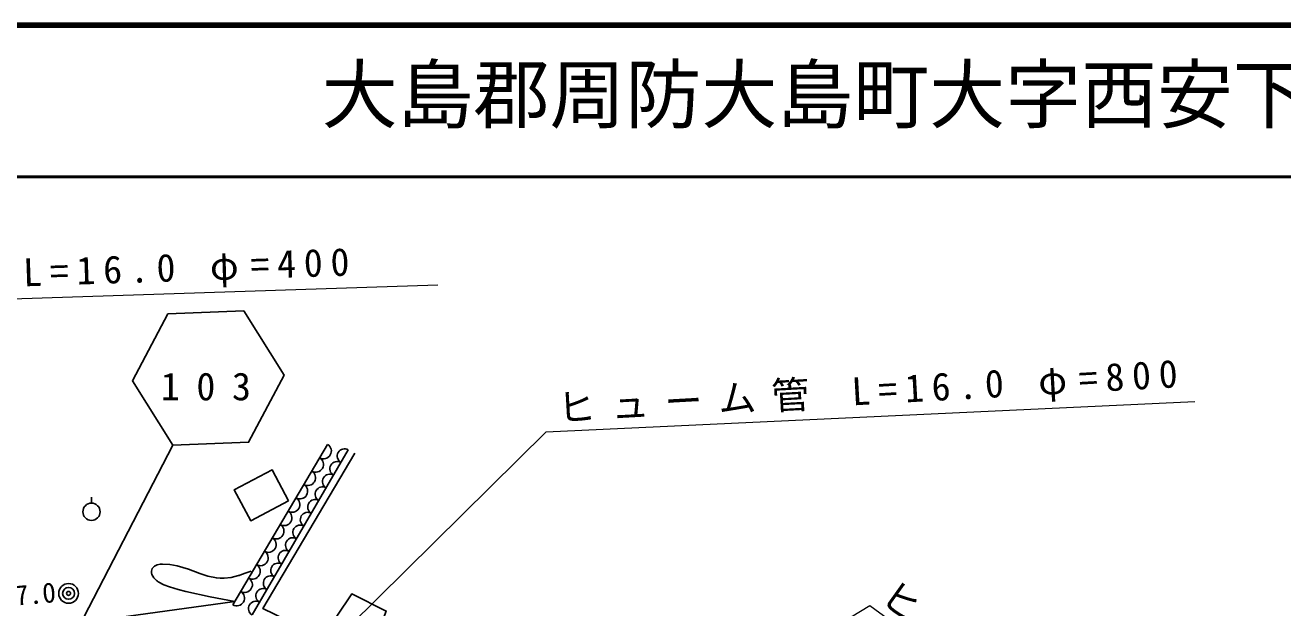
# Model space of a CAD drawing. Units: millimetres, scale not verified. Extents: x -61820 to 680000, y 20000 to 380000.
# Drawn here: x 385490 to 468316, y 341606 to 380000 of the extents above; entities that cross this region are included whole.
import ezdxf
from ezdxf.enums import TextEntityAlignment as Align

# ---------------------------------------------------------------- set-up
doc = ezdxf.new("R2010")
doc.units = ezdxf.units.MM
doc.header["$LTSCALE"] = 1000
for name, color, linetype, lineweight in [('M-BGD', 7, 'Continuous', 25), ('M-BMK-HTXT', 7, 'Continuous', 13), ('M-BMK-SRVR', 3, 'Continuous', 25), ('M-STR-HTXT', 7, 'Continuous', 13), ('M-STR-STR3', 7, 'Continuous', 25), ('M-STR-STRC', 7, 'Continuous', 25), ('M-TTL', 2, 'Continuous', 140), ('M-TTL-LINE', 7, 'Continuous', 50)]:
    doc.layers.add(name, color=color, linetype=linetype, lineweight=lineweight)
doc.layers.add('M-TTL-TXT', color=7, linetype='Continuous')
doc.styles.add('ＭＳ ゴシック', font='')
doc.styles.get('ＭＳ ゴシック').set_extended_font_data('MS Gothic')

msp = doc.modelspace()

# ---------------------------------------------------------------- linework, layer by layer
at = {"layer": 'M-BGD'}
for p, q in [((389859, 348505), (389859, 348895)), ((392139, 341029), (399298, 342035))]:
    msp.add_line(p, q, dxfattribs=at)
for points in [[(407203, 351793), (401149, 341560), (405071, 339653), (407004, 342535), (409267, 341396), (408695, 339921), (420218, 336286), (420106, 335968), (423048, 335108)], [(399298, 342035), (397670, 342333), (396070, 342687), (395575, 342820), (395005, 342992), (394623, 343129), (394257, 343327), (394210, 343362), (394146, 343412), (393961, 343594), (393831, 343805), (393802, 343910), (393800, 344031), (393862, 344198), (393980, 344339), (393986, 344343), (393998, 344353), (394174, 344447), (394384, 344488), (394465, 344493), (394545, 344495), (395012, 344471), (395503, 344383), (396254, 344151), (396999, 343876), (397527, 343700), (398089, 343581), (398339, 343557), (398591, 343555), (399058, 343612), (399539, 343733), (399579, 343745), (399618, 343758), (399988, 343883), (400366, 344025)]]:
    msp.add_lwpolyline(points, dxfattribs=at)
msp.add_lwpolyline([(402830, 348652), (401747, 350704), (399262, 349392), (400345, 347340)], close=True, dxfattribs=at)
msp.add_circle((389859, 347935), 570, dxfattribs=at)
at = {"layer": 'M-BMK-SRVR'}
for radius in [650, 390, 130]:
    msp.add_circle((388349, 342560), radius, dxfattribs=at)
at = {"layer": 'M-STR-HTXT'}
for points in [[(376096, 333114), (365197, 361339), (412671, 362893)], [(401347, 334942), (419809, 353196), (462513, 355204)], [(418353, 327935), (441112, 341762), (475401, 316649)]]:
    msp.add_lwpolyline(points, dxfattribs=at)
at = {"layer": 'M-STR-STR3'}
for p, q in [((405405, 352378), (399165, 341810)), ((400441, 341141), (406772, 352021))]:
    msp.add_line(p, q, dxfattribs=at)
for centre, radius, start, end in [((405145, 351938), 511, 239.44196, 59.44196), ((406529, 351603), 484, 59.8028, 239.8028), ((404625, 351057), 511, 239.44196, 59.44196), ((406042, 350766), 484, 59.8028, 239.8028), ((404105, 350177), 511, 239.44196, 59.44196), ((405555, 349929), 484, 59.8028, 239.8028), ((403585, 349296), 511, 239.44196, 59.44196), ((405068, 349092), 484, 59.8028, 239.8028), ((403065, 348416), 511, 239.44196, 59.44196), ((404581, 348255), 484, 59.8028, 239.8028), ((402545, 347535), 511, 239.44196, 59.44196), ((404094, 347418), 484, 59.8028, 239.8028), ((402025, 346654), 511, 239.44196, 59.44196), ((403607, 346581), 484, 59.8028, 239.8028), ((401505, 345774), 511, 239.44196, 59.44196), ((403120, 345745), 484, 59.8028, 239.8028), ((402633, 344908), 484, 59.8028, 239.8028), ((400985, 344893), 511, 239.44196, 59.44196), ((402146, 344071), 484, 59.8028, 239.8028), ((400465, 344012), 511, 239.44196, 59.44196), ((399945, 343131), 511, 239.44196, 59.44196), ((401659, 343234), 484, 59.8028, 239.8028), ((399425, 342251), 511, 239.44196, 59.44196), ((401172, 342397), 484, 59.8028, 239.8028), ((400684, 341560), 484, 59.8028, 239.8028)]:
    msp.add_arc(centre, radius, start, end, dxfattribs=at)
at = {"layer": 'M-STR-STRC'}
msp.add_line((395213, 352328), (387997, 338395), dxfattribs=at)
msp.add_lwpolyline([(394885, 360982), (399881, 361171), (402543, 356939), (400209, 352517), (395213, 352328), (392550, 356560)], close=True, dxfattribs=at)
at = {"layer": 'M-TTL'}
msp.add_line((680000, 380000), (40000, 380000), dxfattribs=at)
at = {"layer": 'M-TTL-LINE'}
msp.add_line((40000, 370000), (680000, 370000), dxfattribs=at)

# ---------------------------------------------------------------- texts
at = {"layer": 'M-BMK-HTXT', "style": 'ＭＳ ゴシック'}
msp.add_text('177.0', height=1320, rotation=5, dxfattribs=at).set_placement((383126, 341203), align=Align.BOTTOM_LEFT)
at = {"layer": 'M-STR-HTXT', "char_height": 1833, "attachment_point": 7, "style": 'ＭＳ ゴシック'}
for s, insert, rotation in [('\\T1.41;ヒューム管\\~L=16.0\\~φ=400', (366025, 361646), 1.9), ('\\T1.41;ヒューム管\\~L=16.0\\~φ=800', (420637, 353363), 3.2), ('\\T1.41;ヒューム管\\~L=16.0\\~φ=800', (441382, 341634), 324.4)]:
    msp.add_mtext(s, dxfattribs=dict(at, insert=insert, rotation=rotation))
at = {"layer": 'M-STR-HTXT', "insert": (394423, 355252), "char_height": 1833, "attachment_point": 7, "style": 'ＭＳ ゴシック'}
msp.add_mtext('\\T1.88;103', dxfattribs=at)
at = {"layer": 'M-TTL-TXT', "style": 'ＭＳ ゴシック'}
msp.add_text('大島郡周防大島町大字西安下庄', height=3666, dxfattribs=at).set_placement((405024, 372500), align=Align.BOTTOM_LEFT)

doc.saveas('drawing.dxf')
